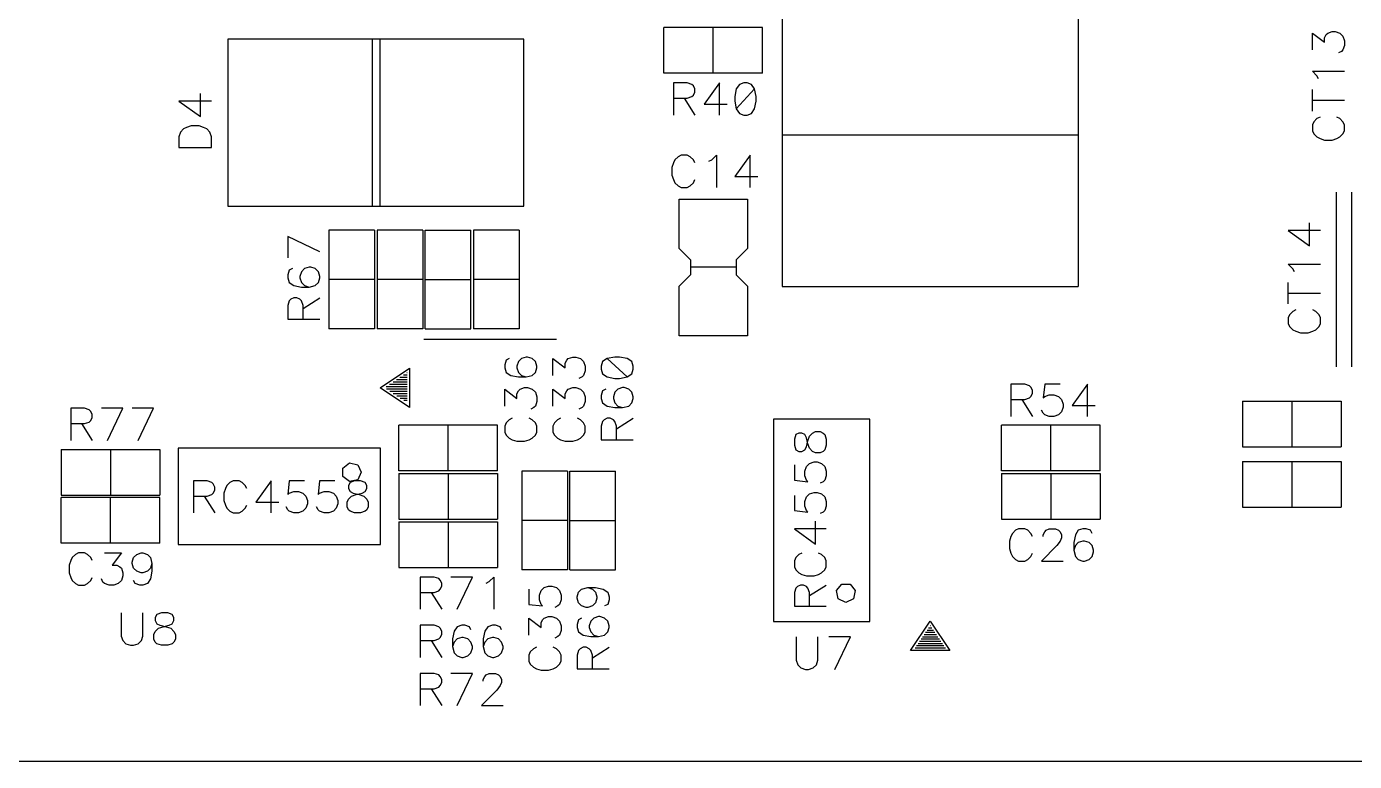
# Model space of a CAD drawing. Extents: x 295 to 953, y 10 to 290.
# Drawn here: x 618.9 to 688.8, y 70 to 108.7 of the extents above; entities that cross this region are included whole.
import ezdxf

# ---------------------------------------------------------------- set-up
doc = ezdxf.new("R2010")
doc.units = 0
doc.header["$LTSCALE"] = 5
doc.header["$MEASUREMENT"] = 0
doc.layers.add('130409_DV-DPH-A6_BSK', color=2, linetype='CONTINUOUS')

msp = doc.modelspace()

# ---------------------------------------------------------------- linework, layer by layer
at = {"layer": '130409_DV-DPH-A6_BSK', "color": 7}
for p, q in [((658.694, 111.016), (658.694, 95.019)), ((674.295, 111.016), (674.295, 95.019)), ((657.663, 108.664), (652.466, 108.664)), ((652.466, 106.261), (652.466, 108.664)), ((655.062, 106.261), (655.062, 108.664)), ((657.663, 106.261), (657.663, 108.664)), ((687.432, 108.374), (687.671, 108.451)), ((687.671, 108.451), (687.833, 108.451)), ((687.833, 108.451), (688.072, 108.374)), ((645.085, 108.054), (629.484, 108.054)), ((629.484, 108.054), (629.484, 99.251)), ((637.094, 108.054), (637.094, 99.251)), ((637.49, 108.054), (637.49, 99.251)), ((645.085, 99.251), (645.085, 108.054)), ((686.624, 107.485), (686.624, 108.374)), ((686.624, 108.374), (687.269, 107.892)), ((687.269, 108.13), (687.351, 108.293)), ((687.269, 107.892), (687.269, 108.13)), ((687.351, 108.293), (687.432, 108.374)), ((688.072, 108.374), (688.235, 108.212)), ((688.235, 108.212), (688.316, 107.968)), ((688.316, 107.968), (688.316, 107.729)), ((688.153, 107.409), (687.996, 107.328)), ((688.235, 107.485), (688.153, 107.409)), ((688.316, 107.729), (688.235, 107.485)), ((686.868, 106.119), (686.624, 106.363)), ((686.624, 106.363), (688.316, 106.363)), ((657.663, 106.261), (652.466, 106.261)), ((653.691, 105.753), (652.964, 105.753)), ((652.964, 105.753), (652.964, 104.056)), ((653.934, 105.672), (653.691, 105.753)), ((654.016, 105.59), (653.934, 105.672)), ((655.387, 105.753), (654.58, 104.625)), ((655.387, 104.056), (655.387, 105.753)), ((656.439, 105.672), (656.276, 105.433)), ((656.678, 105.753), (656.439, 105.672)), ((656.84, 105.753), (656.678, 105.753)), ((657.084, 105.672), (656.84, 105.753)), ((657.241, 105.433), (657.084, 105.672)), ((686.949, 105.961), (686.868, 106.119)), ((628.052, 103.98), (628.052, 105.199)), ((652.964, 104.945), (653.691, 104.945)), ((653.533, 104.945), (654.097, 104.056)), ((653.691, 104.945), (653.934, 105.027)), ((653.934, 105.027), (654.016, 105.108)), ((654.097, 105.433), (654.016, 105.59)), ((654.016, 105.108), (654.097, 105.27)), ((654.097, 105.27), (654.097, 105.433)), ((656.276, 105.433), (656.195, 105.027)), ((656.195, 105.027), (656.195, 104.783)), ((657.241, 105.433), (656.276, 104.381)), ((657.323, 105.027), (657.241, 105.433)), ((657.323, 104.783), (657.323, 105.027)), ((686.624, 104.27), (686.624, 105.397)), ((628.621, 104.793), (626.909, 104.793)), ((626.909, 104.793), (628.052, 103.98)), ((654.58, 104.625), (655.789, 104.625)), ((656.195, 104.783), (656.276, 104.381)), ((656.276, 104.381), (656.439, 104.138)), ((657.084, 104.138), (657.241, 104.381)), ((657.241, 104.381), (657.323, 104.783)), ((686.624, 104.834), (688.316, 104.834)), ((656.439, 104.138), (656.678, 104.056)), ((656.678, 104.056), (656.84, 104.056)), ((656.84, 104.056), (657.084, 104.138)), ((686.705, 103.706), (686.624, 103.548)), ((686.624, 103.548), (686.624, 103.223)), ((686.868, 103.868), (686.705, 103.706)), ((687.031, 103.95), (686.868, 103.868)), ((688.072, 103.868), (687.914, 103.95)), ((688.235, 103.706), (688.072, 103.868)), ((688.316, 103.548), (688.235, 103.706)), ((688.316, 103.223), (688.316, 103.548)), ((626.99, 103.162), (626.909, 102.918)), ((626.909, 102.918), (626.909, 102.349)), ((627.153, 103.325), (626.99, 103.162)), ((627.315, 103.406), (627.153, 103.325)), ((627.559, 103.487), (627.315, 103.406)), ((627.97, 103.487), (627.559, 103.487)), ((628.214, 103.406), (627.97, 103.487)), ((628.377, 103.325), (628.214, 103.406)), ((628.539, 103.162), (628.377, 103.325)), ((628.621, 102.918), (628.539, 103.162)), ((628.621, 102.349), (628.621, 102.918)), ((658.694, 103.02), (674.295, 103.02)), ((686.624, 103.223), (686.705, 103.066)), ((686.705, 103.066), (686.868, 102.903)), ((686.868, 102.903), (687.031, 102.822)), ((687.914, 102.822), (688.072, 102.903)), ((688.072, 102.903), (688.235, 103.066)), ((688.235, 103.066), (688.316, 103.223)), ((626.909, 102.349), (628.621, 102.349)), ((687.031, 102.822), (687.269, 102.741)), ((687.269, 102.741), (687.671, 102.741)), ((687.671, 102.741), (687.914, 102.822)), ((652.964, 101.542), (652.888, 101.298)), ((653.045, 101.699), (652.964, 101.542)), ((653.208, 101.862), (653.045, 101.699)), ((653.37, 101.943), (653.208, 101.862)), ((653.691, 101.943), (653.37, 101.943)), ((653.853, 101.862), (653.691, 101.943)), ((654.016, 101.699), (653.853, 101.862)), ((654.097, 101.542), (654.016, 101.699)), ((654.823, 101.623), (654.986, 101.699)), ((654.986, 101.699), (655.225, 101.943)), ((655.225, 101.943), (655.225, 100.246)), ((657.003, 101.943), (656.195, 100.815)), ((657.003, 100.246), (657.003, 101.943)), ((652.888, 101.298), (652.888, 100.897)), ((652.888, 100.897), (652.964, 100.653)), ((656.195, 100.815), (657.404, 100.815)), ((652.964, 100.653), (653.045, 100.49)), ((653.045, 100.49), (653.208, 100.328)), ((653.208, 100.328), (653.37, 100.246)), ((653.37, 100.246), (653.691, 100.246)), ((653.691, 100.246), (653.853, 100.328)), ((653.853, 100.328), (654.016, 100.49)), ((654.016, 100.49), (654.097, 100.653)), ((653.264, 99.632), (656.866, 99.632)), ((653.264, 97.031), (653.264, 99.632)), ((656.866, 99.632), (656.866, 97.031)), ((687.879, 99.997), (687.879, 90.798)), ((688.682, 99.997), (688.682, 90.798)), ((629.484, 99.251), (645.085, 99.251)), ((634.813, 97.996), (634.813, 92.799)), ((637.216, 97.996), (634.813, 97.996)), ((637.216, 97.996), (637.216, 92.799)), ((637.353, 97.996), (637.353, 92.799)), ((639.756, 97.996), (637.353, 97.996)), ((639.756, 97.996), (639.756, 92.799)), ((639.893, 92.799), (639.893, 97.996)), ((639.893, 97.996), (642.296, 97.996)), ((642.296, 92.799), (642.296, 97.996)), ((642.433, 97.996), (642.433, 92.799)), ((644.836, 97.996), (642.433, 97.996)), ((644.836, 97.996), (644.836, 92.799)), ((687.046, 97.97), (685.354, 97.97)), ((685.354, 97.97), (686.482, 97.168)), ((686.482, 97.168), (686.482, 98.372)), ((634.341, 96.848), (632.644, 97.656)), ((632.644, 97.656), (632.644, 96.528)), ((653.863, 96.431), (653.264, 97.031)), ((656.866, 97.031), (656.266, 96.431)), ((632.725, 95.883), (632.644, 95.639)), ((632.888, 95.964), (632.725, 95.883)), ((633.533, 95.964), (633.371, 95.801)), ((633.772, 96.045), (633.533, 95.964)), ((633.853, 96.045), (633.772, 96.045)), ((634.097, 95.964), (633.853, 96.045)), ((634.26, 95.801), (634.097, 95.964)), ((653.863, 96.431), (653.863, 95.634)), ((656.266, 96.035), (653.863, 96.035)), ((656.266, 96.431), (656.266, 95.634)), ((685.598, 95.959), (685.354, 96.203)), ((685.354, 96.203), (687.046, 96.203)), ((685.679, 95.801), (685.598, 95.959)), ((632.644, 95.639), (632.644, 95.476)), ((632.644, 95.476), (632.725, 95.237)), ((632.725, 95.237), (632.964, 95.075)), ((633.371, 95.801), (633.289, 95.557)), ((633.289, 95.557), (633.289, 95.476)), ((633.289, 95.476), (633.371, 95.237)), ((633.371, 95.237), (633.533, 95.075)), ((634.097, 95.075), (634.26, 95.237)), ((634.341, 95.557), (634.26, 95.801)), ((634.26, 95.237), (634.341, 95.476)), ((634.341, 95.476), (634.341, 95.557)), ((637.216, 95.4), (634.813, 95.4)), ((639.756, 95.4), (637.353, 95.4)), ((639.893, 95.4), (642.296, 95.4)), ((644.836, 95.4), (642.433, 95.4)), ((653.264, 95.034), (653.863, 95.634)), ((656.266, 95.634), (656.866, 95.034)), ((685.354, 94.11), (685.354, 95.237)), ((632.964, 95.075), (633.371, 94.994)), ((633.371, 94.994), (633.772, 94.994)), ((633.533, 95.075), (633.772, 94.994)), ((633.772, 94.994), (634.097, 95.075)), ((653.264, 92.433), (653.264, 95.034)), ((656.866, 95.034), (656.866, 92.433)), ((658.694, 95.019), (674.295, 95.019)), ((685.354, 94.674), (687.046, 94.674)), ((632.725, 94.267), (632.644, 94.023)), ((632.644, 94.023), (632.644, 93.297)), ((632.807, 94.348), (632.725, 94.267)), ((632.964, 94.43), (632.807, 94.348)), ((633.127, 94.43), (632.964, 94.43)), ((633.289, 94.348), (633.127, 94.43)), ((633.371, 94.267), (633.289, 94.348)), ((633.452, 94.023), (633.371, 94.267)), ((633.452, 93.866), (634.341, 94.43)), ((633.452, 93.297), (633.452, 94.023)), ((685.761, 93.79), (685.598, 93.708)), ((686.802, 93.708), (686.644, 93.79)), ((632.644, 93.297), (634.341, 93.297)), ((685.435, 93.546), (685.354, 93.388)), ((685.354, 93.388), (685.354, 93.063)), ((685.354, 93.063), (685.435, 92.906)), ((685.598, 93.708), (685.435, 93.546)), ((686.965, 93.546), (686.802, 93.708)), ((687.046, 93.388), (686.965, 93.546)), ((686.965, 92.906), (687.046, 93.063)), ((687.046, 93.063), (687.046, 93.388)), ((637.216, 92.799), (634.813, 92.799)), ((639.756, 92.799), (637.353, 92.799)), ((639.893, 92.799), (642.296, 92.799)), ((644.836, 92.799), (642.433, 92.799)), ((656.866, 92.433), (653.264, 92.433)), ((685.435, 92.906), (685.598, 92.743)), ((685.598, 92.743), (685.761, 92.662)), ((685.761, 92.662), (685.999, 92.581)), ((685.999, 92.581), (686.401, 92.581)), ((686.401, 92.581), (686.644, 92.662)), ((686.644, 92.662), (686.802, 92.743)), ((686.802, 92.743), (686.965, 92.906)), ((646.807, 92.225), (639.822, 92.225)), ((644.155, 91.148), (644.074, 90.904)), ((644.318, 91.224), (644.155, 91.148)), ((644.801, 91.067), (644.719, 90.823)), ((644.963, 91.224), (644.801, 91.067)), ((645.202, 91.306), (644.963, 91.224)), ((645.283, 91.306), (645.202, 91.306)), ((645.527, 91.224), (645.283, 91.306)), ((645.69, 91.067), (645.527, 91.224)), ((645.771, 90.823), (645.69, 91.067)), ((646.614, 90.34), (646.614, 91.224)), ((646.614, 91.224), (647.259, 90.742)), ((647.259, 90.985), (647.341, 91.148)), ((647.259, 90.742), (647.259, 90.985)), ((647.341, 91.148), (647.422, 91.224)), ((647.422, 91.224), (647.661, 91.306)), ((647.661, 91.306), (647.823, 91.306)), ((647.823, 91.306), (648.067, 91.224)), ((648.067, 91.224), (648.23, 91.067)), ((648.23, 91.067), (648.311, 90.823)), ((649.235, 91.067), (649.154, 90.823)), ((649.474, 91.224), (649.235, 91.067)), ((649.881, 91.306), (649.474, 91.224)), ((649.474, 91.224), (650.526, 90.259)), ((650.124, 91.306), (649.881, 91.306)), ((650.526, 91.224), (650.124, 91.306)), ((650.77, 91.067), (650.526, 91.224)), ((650.851, 90.823), (650.77, 91.067)), ((637.516, 89.68), (639.06, 90.716)), ((638.933, 90.345), (638.735, 90.345)), ((638.933, 90.467), (638.918, 90.467)), ((639.06, 90.716), (639.06, 88.649)), ((644.074, 90.904), (644.074, 90.742)), ((644.074, 90.742), (644.155, 90.498)), ((644.155, 90.498), (644.394, 90.34)), ((644.394, 90.34), (644.801, 90.259)), ((644.719, 90.823), (644.719, 90.742)), ((644.719, 90.742), (644.801, 90.498)), ((644.801, 90.498), (644.963, 90.34)), ((644.801, 90.259), (645.202, 90.259)), ((644.963, 90.34), (645.202, 90.259)), ((645.202, 90.259), (645.527, 90.34)), ((645.527, 90.34), (645.69, 90.498)), ((645.69, 90.498), (645.771, 90.742)), ((645.771, 90.742), (645.771, 90.823)), ((648.148, 90.259), (647.986, 90.178)), ((648.23, 90.34), (648.148, 90.259)), ((648.311, 90.579), (648.23, 90.34)), ((648.311, 90.823), (648.311, 90.579)), ((649.154, 90.823), (649.154, 90.66)), ((649.154, 90.66), (649.235, 90.422)), ((649.235, 90.422), (649.474, 90.259)), ((649.474, 90.259), (649.881, 90.178)), ((650.124, 90.178), (650.526, 90.259)), ((650.526, 90.259), (650.77, 90.422)), ((650.77, 90.422), (650.851, 90.66)), ((650.851, 90.66), (650.851, 90.823)), ((639.06, 88.649), (637.516, 89.68)), ((638.933, 89.736), (637.826, 89.736)), ((638.933, 89.614), (637.841, 89.614)), ((638.933, 89.858), (638.009, 89.858)), ((638.933, 89.98), (638.191, 89.98)), ((638.933, 90.102), (638.374, 90.102)), ((638.933, 90.223), (638.552, 90.223)), ((644.074, 88.725), (644.074, 89.614)), ((644.074, 89.614), (644.719, 89.126)), ((644.801, 89.533), (644.882, 89.614)), ((644.882, 89.614), (645.121, 89.695)), ((645.121, 89.695), (645.283, 89.695)), ((645.283, 89.695), (645.527, 89.614)), ((645.527, 89.614), (645.69, 89.451)), ((646.614, 88.725), (646.614, 89.614)), ((646.614, 89.614), (647.259, 89.126)), ((647.341, 89.533), (647.422, 89.614)), ((647.422, 89.614), (647.661, 89.695)), ((647.661, 89.695), (647.823, 89.695)), ((647.823, 89.695), (648.067, 89.614)), ((648.067, 89.614), (648.23, 89.451)), ((649.398, 89.614), (649.235, 89.533)), ((649.881, 90.178), (650.124, 90.178)), ((650.043, 89.614), (649.881, 89.451)), ((650.282, 89.695), (650.043, 89.614)), ((650.363, 89.695), (650.282, 89.695)), ((650.607, 89.614), (650.363, 89.695)), ((650.77, 89.451), (650.607, 89.614)), ((671.471, 89.878), (670.744, 89.878)), ((670.744, 89.878), (670.744, 88.181)), ((671.714, 89.797), (671.471, 89.878)), ((671.796, 89.715), (671.714, 89.797)), ((671.877, 89.558), (671.796, 89.715)), ((671.877, 89.395), (671.877, 89.558)), ((672.522, 89.878), (672.441, 89.152)), ((673.33, 89.878), (672.522, 89.878)), ((674.783, 89.878), (673.975, 88.75)), ((674.783, 88.181), (674.783, 89.878)), ((638.933, 89.497), (638.024, 89.497)), ((638.933, 89.375), (638.207, 89.375)), ((638.933, 89.253), (638.39, 89.253)), ((638.933, 89.131), (638.572, 89.131)), ((638.933, 89.009), (638.755, 89.009)), ((644.719, 89.37), (644.801, 89.533)), ((644.719, 89.126), (644.719, 89.37)), ((645.69, 89.451), (645.771, 89.207)), ((645.771, 88.969), (645.69, 88.725)), ((645.771, 89.207), (645.771, 88.969)), ((647.259, 89.37), (647.341, 89.533)), ((647.259, 89.126), (647.259, 89.37)), ((648.23, 89.451), (648.311, 89.207)), ((648.311, 88.969), (648.23, 88.725)), ((648.311, 89.207), (648.311, 88.969)), ((649.235, 89.533), (649.154, 89.289)), ((649.154, 89.289), (649.154, 89.126)), ((649.154, 89.126), (649.235, 88.887)), ((649.235, 88.887), (649.474, 88.725)), ((649.881, 89.451), (649.799, 89.207)), ((649.799, 89.207), (649.799, 89.126)), ((649.799, 89.126), (649.881, 88.887)), ((649.881, 88.887), (650.043, 88.725)), ((650.607, 88.725), (650.77, 88.887)), ((650.851, 89.207), (650.77, 89.451)), ((650.77, 88.887), (650.851, 89.126)), ((650.851, 89.126), (650.851, 89.207)), ((670.744, 89.07), (671.471, 89.07)), ((671.313, 89.07), (671.877, 88.181)), ((671.471, 89.07), (671.714, 89.152)), ((671.714, 89.152), (671.796, 89.233)), ((671.796, 89.233), (671.877, 89.395)), ((672.441, 89.152), (672.522, 89.233)), ((672.522, 89.233), (672.766, 89.314)), ((672.766, 89.314), (673.005, 89.314)), ((673.005, 89.314), (673.249, 89.233)), ((673.249, 89.233), (673.411, 89.07)), ((673.411, 89.07), (673.492, 88.832)), ((682.946, 88.979), (688.143, 88.979)), ((682.946, 88.979), (682.946, 86.576)), ((685.542, 88.979), (685.542, 86.576)), ((688.143, 88.979), (688.143, 86.576)), ((621.941, 88.608), (621.214, 88.608)), ((621.214, 88.608), (621.214, 86.911)), ((622.184, 88.527), (621.941, 88.608)), ((622.266, 88.445), (622.184, 88.527)), ((622.347, 88.288), (622.266, 88.445)), ((622.347, 88.125), (622.347, 88.288)), ((623.962, 88.608), (622.83, 88.608)), ((623.155, 86.911), (623.962, 88.608)), ((625.573, 88.608), (624.445, 88.608)), ((624.765, 86.911), (625.573, 88.608)), ((645.608, 88.644), (645.446, 88.562)), ((645.69, 88.725), (645.608, 88.644)), ((648.148, 88.644), (647.986, 88.562)), ((648.23, 88.725), (648.148, 88.644)), ((649.474, 88.725), (649.881, 88.644)), ((649.881, 88.644), (650.282, 88.644)), ((650.043, 88.725), (650.282, 88.644)), ((650.282, 88.644), (650.607, 88.725)), ((672.441, 88.344), (672.36, 88.506)), ((672.522, 88.263), (672.441, 88.344)), ((672.766, 88.181), (672.522, 88.263)), ((673.005, 88.181), (672.766, 88.181)), ((673.249, 88.263), (673.005, 88.181)), ((673.411, 88.425), (673.249, 88.263)), ((673.492, 88.669), (673.411, 88.425)), ((673.492, 88.832), (673.492, 88.669)), ((673.975, 88.75), (675.184, 88.75)), ((621.214, 87.8), (621.941, 87.8)), ((621.783, 87.8), (622.347, 86.911)), ((621.941, 87.8), (622.184, 87.882)), ((622.184, 87.882), (622.266, 87.963)), ((622.266, 87.963), (622.347, 88.125)), ((643.693, 87.709), (638.496, 87.709)), ((638.496, 85.306), (638.496, 87.709)), ((641.092, 85.306), (641.092, 87.709)), ((643.693, 85.306), (643.693, 87.709)), ((644.155, 87.836), (644.074, 87.673)), ((644.074, 87.673), (644.074, 87.353)), ((644.318, 87.998), (644.155, 87.836)), ((644.475, 88.08), (644.318, 87.998)), ((645.527, 87.998), (645.364, 88.08)), ((645.69, 87.836), (645.527, 87.998)), ((645.771, 87.673), (645.69, 87.836)), ((645.771, 87.353), (645.771, 87.673)), ((646.695, 87.836), (646.614, 87.673)), ((646.614, 87.673), (646.614, 87.353)), ((646.858, 87.998), (646.695, 87.836)), ((647.015, 88.08), (646.858, 87.998)), ((648.067, 87.998), (647.904, 88.08)), ((648.23, 87.836), (648.067, 87.998)), ((648.311, 87.673), (648.23, 87.836)), ((648.311, 87.353), (648.311, 87.673)), ((649.235, 87.917), (649.154, 87.673)), ((649.154, 87.673), (649.154, 86.947)), ((649.317, 87.998), (649.235, 87.917)), ((649.474, 88.08), (649.317, 87.998)), ((649.637, 88.08), (649.474, 88.08)), ((649.799, 87.998), (649.637, 88.08)), ((649.881, 87.917), (649.799, 87.998)), ((649.962, 87.673), (649.881, 87.917)), ((649.962, 87.516), (650.851, 88.08)), ((649.962, 86.947), (649.962, 87.673)), ((658.237, 88.034), (658.237, 77.366)), ((663.317, 88.034), (658.237, 88.034)), ((663.317, 86.51), (663.317, 88.034)), ((675.443, 87.709), (670.246, 87.709)), ((670.246, 85.306), (670.246, 87.709)), ((672.842, 85.306), (672.842, 87.709)), ((675.443, 85.306), (675.443, 87.709)), ((644.074, 87.353), (644.155, 87.191)), ((644.155, 87.191), (644.318, 87.028)), ((644.318, 87.028), (644.475, 86.947)), ((644.475, 86.947), (644.719, 86.871)), ((644.719, 86.871), (645.121, 86.871)), ((645.121, 86.871), (645.364, 86.947)), ((645.364, 86.947), (645.527, 87.028)), ((645.527, 87.028), (645.69, 87.191)), ((645.69, 87.191), (645.771, 87.353)), ((646.614, 87.353), (646.695, 87.191)), ((646.695, 87.191), (646.858, 87.028)), ((646.858, 87.028), (647.015, 86.947)), ((647.015, 86.947), (647.259, 86.871)), ((647.259, 86.871), (647.661, 86.871)), ((647.661, 86.871), (647.904, 86.947)), ((647.904, 86.947), (648.067, 87.028)), ((648.067, 87.028), (648.23, 87.191)), ((648.23, 87.191), (648.311, 87.353)), ((649.154, 86.947), (650.851, 86.947)), ((659.411, 87.221), (659.334, 86.977)), ((659.334, 86.977), (659.334, 86.657)), ((659.573, 87.297), (659.411, 87.221)), ((659.731, 87.297), (659.573, 87.297)), ((659.893, 87.221), (659.731, 87.297)), ((659.974, 87.059), (659.893, 87.221)), ((660.051, 86.739), (659.974, 87.059)), ((659.974, 86.581), (660.051, 86.901)), ((660.051, 86.901), (660.132, 87.14)), ((660.132, 87.14), (660.295, 87.297)), ((660.295, 87.297), (660.452, 87.379)), ((660.452, 87.379), (660.691, 87.379)), ((660.691, 87.379), (660.853, 87.297)), ((660.853, 87.297), (660.935, 87.221)), ((660.935, 87.221), (661.011, 86.977)), ((661.011, 86.977), (661.011, 86.657)), ((620.716, 86.439), (625.913, 86.439)), ((620.716, 86.439), (620.716, 84.036)), ((623.312, 86.439), (623.312, 84.036)), ((625.913, 86.439), (625.913, 84.036)), ((626.868, 86.51), (626.868, 81.43)), ((628.392, 86.51), (626.868, 86.51)), ((637.536, 86.51), (628.392, 86.51)), ((637.536, 81.43), (637.536, 86.51)), ((659.334, 86.657), (659.411, 86.419)), ((659.411, 86.419), (659.573, 86.337)), ((659.573, 86.337), (659.731, 86.337)), ((659.731, 86.337), (659.893, 86.419)), ((659.893, 86.419), (659.974, 86.581)), ((660.132, 86.5), (660.051, 86.739)), ((660.295, 86.337), (660.132, 86.5)), ((660.452, 86.261), (660.295, 86.337)), ((660.691, 86.261), (660.452, 86.261)), ((660.853, 86.337), (660.691, 86.261)), ((660.935, 86.419), (660.853, 86.337)), ((661.011, 86.657), (660.935, 86.419)), ((663.317, 77.366), (663.317, 86.51)), ((682.946, 86.576), (688.143, 86.576)), ((635.555, 85.458), (635.9, 85.733)), ((635.555, 85.016), (635.555, 85.458)), ((635.9, 85.733), (636.332, 85.636)), ((636.332, 85.636), (636.52, 85.24)), ((659.334, 85.621), (659.334, 84.818)), ((659.893, 85.301), (659.974, 85.54)), ((659.974, 85.54), (660.132, 85.697)), ((660.132, 85.697), (660.371, 85.778)), ((660.371, 85.778), (660.533, 85.778)), ((660.533, 85.778), (660.772, 85.697)), ((660.772, 85.697), (660.935, 85.54)), ((660.935, 85.54), (661.011, 85.301)), ((682.946, 85.804), (688.143, 85.804)), ((682.946, 85.804), (682.946, 83.401)), ((685.542, 85.804), (685.542, 83.401)), ((688.143, 85.804), (688.143, 83.401)), ((628.402, 84.778), (627.681, 84.778)), ((627.681, 84.778), (627.681, 83.101)), ((628.641, 84.702), (628.402, 84.778)), ((628.722, 84.62), (628.641, 84.702)), ((629.601, 84.702), (629.444, 84.539)), ((629.764, 84.778), (629.601, 84.702)), ((630.084, 84.778), (629.764, 84.778)), ((630.246, 84.702), (630.084, 84.778)), ((630.404, 84.539), (630.246, 84.702)), ((631.765, 84.778), (630.963, 83.66)), ((631.765, 83.101), (631.765, 84.778)), ((632.725, 84.778), (632.644, 84.061)), ((633.523, 84.778), (632.725, 84.778)), ((634.326, 84.778), (634.244, 84.061)), ((635.128, 84.778), (634.326, 84.778)), ((635.9, 84.742), (635.555, 85.016)), ((635.926, 84.702), (635.844, 84.539)), ((636.332, 84.839), (635.9, 84.742)), ((636.165, 84.778), (635.926, 84.702)), ((636.485, 84.778), (636.165, 84.778)), ((636.52, 85.24), (636.332, 84.839)), ((636.728, 84.702), (636.485, 84.778)), ((636.805, 84.539), (636.728, 84.702)), ((643.693, 85.306), (638.496, 85.306)), ((638.496, 85.169), (643.693, 85.169)), ((638.496, 85.169), (638.496, 82.766)), ((641.092, 85.169), (641.092, 82.766)), ((643.693, 85.169), (643.693, 82.766)), ((644.973, 85.296), (644.973, 80.099)), ((647.376, 85.296), (644.973, 85.296)), ((647.376, 85.296), (647.376, 80.099)), ((647.513, 80.099), (647.513, 85.296)), ((647.513, 85.296), (649.916, 85.296)), ((649.916, 80.099), (649.916, 85.296)), ((659.334, 84.818), (660.051, 84.737)), ((659.893, 85.057), (659.893, 85.301)), ((659.974, 84.818), (659.893, 85.057)), ((660.051, 84.737), (659.974, 84.818)), ((660.853, 84.737), (660.691, 84.656)), ((660.935, 84.818), (660.853, 84.737)), ((661.011, 85.057), (660.935, 84.818)), ((661.011, 85.301), (661.011, 85.057)), ((675.443, 85.306), (670.246, 85.306)), ((670.246, 85.169), (675.443, 85.169)), ((670.246, 85.169), (670.246, 82.766)), ((672.842, 85.169), (672.842, 82.766)), ((675.443, 85.169), (675.443, 82.766)), ((620.716, 84.036), (625.913, 84.036)), ((627.681, 83.98), (628.402, 83.98)), ((628.245, 83.98), (628.804, 83.101)), ((628.402, 83.98), (628.641, 84.061)), ((628.641, 84.061), (628.722, 84.138)), ((628.804, 84.458), (628.722, 84.62)), ((628.722, 84.138), (628.804, 84.3)), ((628.804, 84.3), (628.804, 84.458)), ((629.362, 84.381), (629.281, 84.138)), ((629.281, 84.138), (629.281, 83.741)), ((629.444, 84.539), (629.362, 84.381)), ((630.485, 84.381), (630.404, 84.539)), ((632.644, 84.061), (632.725, 84.138)), ((632.725, 84.138), (632.964, 84.219)), ((632.964, 84.219), (633.203, 84.219)), ((633.203, 84.219), (633.447, 84.138)), ((633.447, 84.138), (633.604, 83.98)), ((633.604, 83.98), (633.685, 83.741)), ((634.244, 84.061), (634.326, 84.138)), ((634.326, 84.138), (634.564, 84.219)), ((634.564, 84.219), (634.808, 84.219)), ((634.808, 84.219), (635.047, 84.138)), ((635.047, 84.138), (635.204, 83.98)), ((635.204, 83.98), (635.286, 83.741)), ((635.844, 84.539), (635.844, 84.381)), ((635.844, 84.381), (635.926, 84.219)), ((635.844, 83.818), (636.007, 83.98)), ((635.926, 84.219), (636.088, 84.138)), ((636.007, 83.98), (636.246, 84.061)), ((636.088, 84.138), (636.408, 84.061)), ((636.246, 84.061), (636.566, 84.138)), ((636.408, 84.061), (636.647, 83.98)), ((636.566, 84.138), (636.728, 84.219)), ((636.647, 83.98), (636.805, 83.818)), ((636.728, 84.219), (636.805, 84.381)), ((636.805, 84.381), (636.805, 84.539)), ((659.334, 84.016), (659.334, 83.218)), ((659.974, 83.94), (660.132, 84.097)), ((660.132, 84.097), (660.371, 84.178)), ((660.371, 84.178), (660.533, 84.178)), ((660.533, 84.178), (660.772, 84.097)), ((660.772, 84.097), (660.935, 83.94)), ((625.913, 83.899), (620.716, 83.899)), ((620.716, 81.496), (620.716, 83.899)), ((623.312, 81.496), (623.312, 83.899)), ((625.913, 81.496), (625.913, 83.899)), ((629.281, 83.741), (629.362, 83.498)), ((629.362, 83.498), (629.444, 83.34)), ((629.444, 83.34), (629.601, 83.178)), ((630.246, 83.178), (630.404, 83.34)), ((630.404, 83.34), (630.485, 83.498)), ((630.963, 83.66), (632.167, 83.66)), ((632.644, 83.259), (632.563, 83.421)), ((632.725, 83.178), (632.644, 83.259)), ((633.604, 83.34), (633.447, 83.178)), ((633.685, 83.579), (633.604, 83.34)), ((633.685, 83.741), (633.685, 83.579)), ((634.244, 83.259), (634.163, 83.421)), ((634.326, 83.178), (634.244, 83.259)), ((635.204, 83.34), (635.047, 83.178)), ((635.286, 83.579), (635.204, 83.34)), ((635.286, 83.741), (635.286, 83.579)), ((635.768, 83.66), (635.844, 83.818)), ((635.768, 83.421), (635.768, 83.66)), ((635.844, 83.259), (635.768, 83.421)), ((635.926, 83.178), (635.844, 83.259)), ((636.805, 83.259), (636.728, 83.178)), ((636.805, 83.818), (636.886, 83.66)), ((636.886, 83.421), (636.805, 83.259)), ((636.886, 83.66), (636.886, 83.421)), ((659.893, 83.696), (659.974, 83.94)), ((659.893, 83.457), (659.893, 83.696)), ((659.974, 83.218), (659.893, 83.457)), ((660.935, 83.94), (661.011, 83.696)), ((661.011, 83.457), (660.935, 83.218)), ((661.011, 83.696), (661.011, 83.457)), ((682.946, 83.401), (688.143, 83.401)), ((629.601, 83.178), (629.764, 83.101)), ((629.764, 83.101), (630.084, 83.101)), ((630.084, 83.101), (630.246, 83.178)), ((632.964, 83.101), (632.725, 83.178)), ((633.203, 83.101), (632.964, 83.101)), ((633.447, 83.178), (633.203, 83.101)), ((634.564, 83.101), (634.326, 83.178)), ((634.808, 83.101), (634.564, 83.101)), ((635.047, 83.178), (634.808, 83.101)), ((636.165, 83.101), (635.926, 83.178)), ((636.485, 83.101), (636.165, 83.101)), ((636.728, 83.178), (636.485, 83.101)), ((638.496, 82.766), (643.693, 82.766)), ((638.496, 82.629), (643.693, 82.629)), ((638.496, 82.629), (638.496, 80.226)), ((641.092, 82.629), (641.092, 80.226)), ((643.693, 82.629), (643.693, 80.226)), ((647.376, 82.7), (644.973, 82.7)), ((647.513, 82.7), (649.916, 82.7)), ((659.334, 83.218), (660.051, 83.137)), ((660.051, 83.137), (659.974, 83.218)), ((660.452, 81.455), (660.452, 82.659)), ((660.853, 83.137), (660.691, 83.056)), ((660.935, 83.218), (660.853, 83.137)), ((670.246, 82.766), (675.443, 82.766)), ((661.011, 82.258), (659.334, 82.258)), ((659.334, 82.258), (660.452, 81.455)), ((670.744, 81.857), (670.668, 81.613)), ((670.825, 82.014), (670.744, 81.857)), ((670.988, 82.177), (670.825, 82.014)), ((671.15, 82.258), (670.988, 82.177)), ((671.471, 82.258), (671.15, 82.258)), ((671.633, 82.177), (671.471, 82.258)), ((671.796, 82.014), (671.633, 82.177)), ((671.877, 81.857), (671.796, 82.014)), ((672.441, 81.938), (672.522, 82.095)), ((672.441, 81.857), (672.441, 81.938)), ((672.522, 82.095), (672.603, 82.177)), ((672.603, 82.177), (672.766, 82.258)), ((672.766, 82.258), (673.086, 82.258)), ((673.086, 82.258), (673.249, 82.177)), ((673.249, 82.177), (673.33, 82.095)), ((673.33, 82.095), (673.411, 81.938)), ((673.411, 81.938), (673.411, 81.775)), ((674.138, 81.938), (674.056, 81.532)), ((674.295, 82.177), (674.138, 81.938)), ((674.539, 82.258), (674.295, 82.177)), ((674.701, 82.258), (674.539, 82.258)), ((674.945, 82.177), (674.701, 82.258)), ((675.021, 82.014), (674.945, 82.177)), ((625.913, 81.496), (620.716, 81.496)), ((626.868, 81.43), (637.536, 81.43)), ((670.668, 81.613), (670.668, 81.212)), ((670.668, 81.212), (670.744, 80.968)), ((673.167, 81.369), (672.36, 80.561)), ((673.33, 81.613), (673.167, 81.369)), ((673.411, 81.775), (673.33, 81.613)), ((674.056, 81.532), (674.056, 81.13)), ((674.138, 81.369), (674.056, 81.13)), ((674.295, 81.532), (674.138, 81.369)), ((674.539, 81.613), (674.295, 81.532)), ((674.62, 81.613), (674.539, 81.613)), ((674.864, 81.532), (674.62, 81.613)), ((675.021, 81.369), (674.864, 81.532)), ((675.103, 81.13), (675.021, 81.369)), ((621.214, 80.587), (621.138, 80.343)), ((621.295, 80.744), (621.214, 80.587)), ((621.458, 80.907), (621.295, 80.744)), ((621.62, 80.988), (621.458, 80.907)), ((621.941, 80.988), (621.62, 80.988)), ((622.103, 80.907), (621.941, 80.988)), ((622.266, 80.744), (622.103, 80.907)), ((622.347, 80.587), (622.266, 80.744)), ((622.992, 80.988), (623.881, 80.988)), ((623.881, 80.988), (623.393, 80.343)), ((624.445, 80.505), (624.526, 80.744)), ((624.445, 80.424), (624.445, 80.505)), ((624.526, 80.744), (624.689, 80.907)), ((624.689, 80.907), (624.928, 80.988)), ((624.928, 80.988), (625.009, 80.988)), ((625.009, 80.988), (625.253, 80.907)), ((625.253, 80.907), (625.415, 80.744)), ((625.415, 80.744), (625.491, 80.424)), ((659.411, 80.739), (659.334, 80.577)), ((659.334, 80.577), (659.334, 80.257)), ((659.573, 80.897), (659.411, 80.739)), ((659.731, 80.978), (659.573, 80.897)), ((660.772, 80.897), (660.615, 80.978)), ((660.935, 80.739), (660.772, 80.897)), ((661.011, 80.577), (660.935, 80.739)), ((661.011, 80.257), (661.011, 80.577)), ((670.744, 80.968), (670.825, 80.805)), ((670.825, 80.805), (670.988, 80.643)), ((670.988, 80.643), (671.15, 80.561)), ((671.15, 80.561), (671.471, 80.561)), ((671.471, 80.561), (671.633, 80.643)), ((671.633, 80.643), (671.796, 80.805)), ((671.796, 80.805), (671.877, 80.968)), ((672.36, 80.561), (673.492, 80.561)), ((674.056, 81.13), (674.138, 80.805)), ((674.138, 80.805), (674.295, 80.643)), ((674.295, 80.643), (674.539, 80.561)), ((674.539, 80.561), (674.62, 80.561)), ((674.62, 80.561), (674.864, 80.643)), ((674.864, 80.643), (675.021, 80.805)), ((675.021, 80.805), (675.103, 81.049)), ((675.103, 81.049), (675.103, 81.13)), ((621.138, 80.343), (621.138, 79.942)), ((621.138, 79.942), (621.214, 79.698)), ((623.393, 80.343), (623.637, 80.343)), ((623.637, 80.343), (623.8, 80.262)), ((623.8, 80.262), (623.881, 80.18)), ((623.881, 80.18), (623.962, 79.942)), ((623.962, 79.779), (623.881, 79.535)), ((623.962, 79.942), (623.962, 79.779)), ((624.526, 80.18), (624.445, 80.424)), ((624.689, 80.018), (624.526, 80.18)), ((624.928, 79.942), (624.689, 80.018)), ((625.009, 79.942), (624.928, 79.942)), ((625.253, 80.018), (625.009, 79.942)), ((625.415, 80.18), (625.253, 80.018)), ((625.491, 80.424), (625.415, 80.18)), ((625.491, 80.018), (625.415, 79.616)), ((625.491, 80.424), (625.491, 80.018)), ((638.496, 80.226), (643.693, 80.226)), ((647.376, 80.099), (644.973, 80.099)), ((647.513, 80.099), (649.916, 80.099)), ((659.334, 80.257), (659.411, 80.094)), ((659.411, 80.094), (659.573, 79.936)), ((659.573, 79.936), (659.731, 79.855)), ((659.731, 79.855), (659.974, 79.774)), ((659.974, 79.774), (660.371, 79.774)), ((660.371, 79.774), (660.615, 79.855)), ((660.615, 79.855), (660.772, 79.936)), ((660.772, 79.936), (660.935, 80.094)), ((660.935, 80.094), (661.011, 80.257)), ((621.214, 79.698), (621.295, 79.535)), ((621.295, 79.535), (621.458, 79.373)), ((621.458, 79.373), (621.62, 79.291)), ((621.62, 79.291), (621.941, 79.291)), ((621.941, 79.291), (622.103, 79.373)), ((622.103, 79.373), (622.266, 79.535)), ((622.266, 79.535), (622.347, 79.698)), ((622.911, 79.454), (622.83, 79.616)), ((622.992, 79.373), (622.911, 79.454)), ((623.236, 79.291), (622.992, 79.373)), ((623.475, 79.291), (623.236, 79.291)), ((623.719, 79.373), (623.475, 79.291)), ((623.881, 79.535), (623.719, 79.373)), ((624.608, 79.373), (624.526, 79.535)), ((624.846, 79.291), (624.608, 79.373)), ((625.009, 79.291), (624.846, 79.291)), ((625.253, 79.373), (625.009, 79.291)), ((625.415, 79.616), (625.253, 79.373)), ((640.356, 79.718), (639.629, 79.718)), ((639.629, 79.718), (639.629, 78.021)), ((640.599, 79.637), (640.356, 79.718)), ((640.681, 79.555), (640.599, 79.637)), ((640.599, 78.992), (640.681, 79.073)), ((640.762, 79.398), (640.681, 79.555)), ((640.681, 79.073), (640.762, 79.235)), ((640.762, 79.235), (640.762, 79.398)), ((642.377, 79.718), (641.245, 79.718)), ((641.57, 78.021), (642.377, 79.718)), ((643.104, 79.398), (643.261, 79.474)), ((643.261, 79.474), (643.505, 79.718)), ((643.505, 79.718), (643.505, 78.021)), ((645.344, 79.083), (645.344, 78.275)), ((645.989, 79.002), (646.152, 79.159)), ((646.152, 79.159), (646.391, 79.241)), ((646.391, 79.241), (646.553, 79.241)), ((646.553, 79.241), (646.797, 79.159)), ((646.797, 79.159), (646.96, 79.002)), ((647.965, 78.92), (648.128, 79.083)), ((648.128, 79.083), (648.448, 79.159)), ((648.448, 79.159), (648.692, 79.083)), ((648.448, 79.159), (648.854, 79.159)), ((648.692, 79.083), (648.854, 78.92)), ((648.854, 79.159), (649.256, 79.083)), ((649.256, 79.083), (649.5, 78.92)), ((659.411, 79.134), (659.334, 78.895)), ((659.492, 79.215), (659.411, 79.134)), ((659.654, 79.296), (659.492, 79.215)), ((659.812, 79.296), (659.654, 79.296)), ((659.974, 79.215), (659.812, 79.296)), ((660.051, 79.134), (659.974, 79.215)), ((660.132, 78.895), (660.051, 79.134)), ((660.132, 78.738), (661.011, 79.296)), ((661.554, 79.002), (661.829, 79.347)), ((661.829, 79.347), (662.271, 79.347)), ((662.271, 79.347), (662.545, 79.002)), ((639.629, 78.91), (640.356, 78.91)), ((640.198, 78.91), (640.762, 78.021)), ((640.356, 78.91), (640.599, 78.992)), ((645.908, 78.758), (645.989, 79.002)), ((645.908, 78.514), (645.908, 78.758)), ((645.989, 78.275), (645.908, 78.514)), ((646.96, 79.002), (647.041, 78.758)), ((647.041, 78.514), (646.96, 78.275)), ((647.041, 78.758), (647.041, 78.514)), ((647.884, 78.677), (647.965, 78.92)), ((647.884, 78.595), (647.884, 78.677)), ((647.965, 78.357), (647.884, 78.595)), ((648.128, 78.194), (647.965, 78.357)), ((648.854, 78.357), (648.692, 78.194)), ((648.854, 78.92), (648.931, 78.677)), ((648.931, 78.595), (648.854, 78.357)), ((648.931, 78.677), (648.931, 78.595)), ((649.5, 78.92), (649.581, 78.677)), ((649.581, 78.514), (649.5, 78.275)), ((649.581, 78.677), (649.581, 78.514)), ((659.334, 78.895), (659.334, 78.174)), ((660.132, 78.174), (660.132, 78.895)), ((661.651, 78.57), (661.554, 79.002)), ((662.047, 78.382), (661.651, 78.57)), ((662.448, 78.57), (662.047, 78.382)), ((662.545, 79.002), (662.448, 78.57)), ((623.876, 77.828), (623.876, 76.609)), ((625.014, 76.609), (625.014, 77.828)), ((625.751, 77.747), (625.669, 77.584)), ((625.994, 77.828), (625.751, 77.747)), ((626.319, 77.828), (625.994, 77.828)), ((626.563, 77.747), (626.319, 77.828)), ((626.645, 77.584), (626.563, 77.747)), ((645.344, 78.275), (646.071, 78.194)), ((646.071, 78.194), (645.989, 78.275)), ((646.878, 78.194), (646.716, 78.113)), ((646.96, 78.275), (646.878, 78.194)), ((648.367, 78.113), (648.128, 78.194)), ((648.448, 78.113), (648.367, 78.113)), ((648.692, 78.194), (648.448, 78.113)), ((649.5, 78.275), (649.337, 78.194)), ((659.334, 78.174), (661.011, 78.174)), ((625.669, 77.584), (625.669, 77.422)), ((625.669, 77.422), (625.751, 77.259)), ((625.669, 76.853), (625.832, 77.015)), ((625.751, 77.259), (625.913, 77.178)), ((625.832, 77.015), (626.076, 77.097)), ((625.913, 77.178), (626.238, 77.097)), ((626.076, 77.097), (626.401, 77.178)), ((626.238, 77.097), (626.482, 77.015)), ((626.401, 77.178), (626.563, 77.259)), ((626.482, 77.015), (626.645, 76.853)), ((626.563, 77.259), (626.645, 77.422)), ((626.645, 77.422), (626.645, 77.584)), ((640.356, 77.178), (639.629, 77.178)), ((639.629, 77.178), (639.629, 75.481)), ((640.599, 77.097), (640.356, 77.178)), ((640.681, 77.015), (640.599, 77.097)), ((640.762, 76.858), (640.681, 77.015)), ((641.57, 77.097), (641.407, 76.858)), ((641.808, 77.178), (641.57, 77.097)), ((641.971, 77.178), (641.808, 77.178)), ((642.215, 77.097), (641.971, 77.178)), ((642.296, 76.934), (642.215, 77.097)), ((643.18, 77.097), (643.023, 76.858)), ((643.424, 77.178), (643.18, 77.097)), ((643.586, 77.178), (643.424, 77.178)), ((643.83, 77.097), (643.586, 77.178)), ((643.906, 76.934), (643.83, 77.097)), ((645.344, 76.66), (645.344, 77.549)), ((645.344, 77.549), (645.989, 77.061)), ((645.989, 77.305), (646.071, 77.468)), ((645.989, 77.061), (645.989, 77.305)), ((646.071, 77.468), (646.152, 77.549)), ((646.152, 77.549), (646.391, 77.63)), ((646.391, 77.63), (646.553, 77.63)), ((646.553, 77.63), (646.797, 77.549)), ((646.797, 77.549), (646.96, 77.386)), ((646.96, 77.386), (647.041, 77.142)), ((647.041, 77.142), (647.041, 76.904)), ((647.965, 77.468), (647.884, 77.224)), ((647.884, 77.224), (647.884, 77.061)), ((647.884, 77.061), (647.965, 76.822)), ((648.128, 77.549), (647.965, 77.468)), ((648.611, 77.386), (648.529, 77.142)), ((648.529, 77.142), (648.529, 77.061)), ((648.529, 77.061), (648.611, 76.822)), ((648.773, 77.549), (648.611, 77.386)), ((649.012, 77.63), (648.773, 77.549)), ((649.093, 77.63), (649.012, 77.63)), ((649.337, 77.549), (649.093, 77.63)), ((649.5, 77.386), (649.337, 77.549)), ((649.581, 77.142), (649.5, 77.386)), ((649.5, 76.822), (649.581, 77.061)), ((649.581, 77.061), (649.581, 77.142)), ((658.237, 77.366), (663.317, 77.366)), ((665.461, 75.842), (666.497, 77.386)), ((666.584, 77.021), (666.406, 77.021)), ((666.507, 77.142), (666.482, 77.142)), ((666.497, 77.386), (667.528, 75.842)), ((623.876, 76.609), (623.957, 76.365)), ((623.957, 76.365), (624.12, 76.203)), ((624.77, 76.203), (624.933, 76.365)), ((624.933, 76.365), (625.014, 76.609)), ((625.588, 76.69), (625.669, 76.853)), ((625.588, 76.447), (625.588, 76.69)), ((625.669, 76.284), (625.588, 76.447)), ((625.751, 76.203), (625.669, 76.284)), ((626.645, 76.284), (626.563, 76.203)), ((626.645, 76.853), (626.726, 76.69)), ((626.726, 76.447), (626.645, 76.284)), ((626.726, 76.69), (626.726, 76.447)), ((639.629, 76.37), (640.356, 76.37)), ((640.198, 76.37), (640.762, 75.481)), ((640.356, 76.37), (640.599, 76.452)), ((640.599, 76.452), (640.681, 76.533)), ((640.681, 76.533), (640.762, 76.695)), ((640.762, 76.695), (640.762, 76.858)), ((641.407, 76.858), (641.326, 76.452)), ((641.326, 76.452), (641.326, 76.05)), ((641.407, 76.289), (641.326, 76.05)), ((641.57, 76.452), (641.407, 76.289)), ((641.808, 76.533), (641.57, 76.452)), ((641.89, 76.533), (641.808, 76.533)), ((642.134, 76.452), (641.89, 76.533)), ((642.296, 76.289), (642.134, 76.452)), ((642.377, 76.05), (642.296, 76.289)), ((643.023, 76.858), (642.941, 76.452)), ((642.941, 76.452), (642.941, 76.05)), ((643.023, 76.289), (642.941, 76.05)), ((643.18, 76.452), (643.023, 76.289)), ((643.424, 76.533), (643.18, 76.452)), ((643.505, 76.533), (643.424, 76.533)), ((643.749, 76.452), (643.505, 76.533)), ((643.906, 76.289), (643.749, 76.452)), ((643.988, 76.05), (643.906, 76.289)), ((646.878, 76.579), (646.716, 76.497)), ((646.96, 76.66), (646.878, 76.579)), ((647.041, 76.904), (646.96, 76.66)), ((647.965, 76.822), (648.204, 76.66)), ((648.204, 76.66), (648.611, 76.579)), ((648.611, 76.822), (648.773, 76.66)), ((648.611, 76.579), (649.012, 76.579)), ((648.773, 76.66), (649.012, 76.579)), ((649.012, 76.579), (649.337, 76.66)), ((649.337, 76.66), (649.5, 76.822)), ((659.436, 76.558), (659.436, 75.339)), ((660.574, 75.339), (660.574, 76.558)), ((662.286, 76.558), (661.148, 76.558)), ((661.473, 74.851), (662.286, 76.558)), ((667.056, 76.32), (665.933, 76.32)), ((666.975, 76.436), (666.015, 76.436)), ((666.899, 76.553), (666.091, 76.553)), ((666.822, 76.67), (666.167, 76.67)), ((666.741, 76.787), (666.248, 76.787)), ((666.665, 76.904), (666.324, 76.904)), ((624.12, 76.203), (624.364, 76.121)), ((624.364, 76.121), (624.526, 76.121)), ((624.526, 76.121), (624.77, 76.203)), ((625.994, 76.121), (625.751, 76.203)), ((626.319, 76.121), (625.994, 76.121)), ((626.563, 76.203), (626.319, 76.121)), ((641.326, 76.05), (641.407, 75.725)), ((641.407, 75.725), (641.57, 75.563)), ((641.57, 75.563), (641.808, 75.481)), ((641.89, 75.481), (642.134, 75.563)), ((642.134, 75.563), (642.296, 75.725)), ((642.296, 75.725), (642.377, 75.969)), ((642.377, 75.969), (642.377, 76.05)), ((642.941, 76.05), (643.023, 75.725)), ((643.023, 75.725), (643.18, 75.563)), ((643.18, 75.563), (643.424, 75.481)), ((643.505, 75.481), (643.749, 75.563)), ((643.749, 75.563), (643.906, 75.725)), ((643.906, 75.725), (643.988, 75.969)), ((643.988, 75.969), (643.988, 76.05)), ((645.425, 75.771), (645.344, 75.608)), ((645.344, 75.608), (645.344, 75.288)), ((645.588, 75.933), (645.425, 75.771)), ((645.745, 76.015), (645.588, 75.933)), ((646.797, 75.933), (646.634, 76.015)), ((646.96, 75.771), (646.797, 75.933)), ((647.041, 75.608), (646.96, 75.771)), ((647.041, 75.288), (647.041, 75.608)), ((647.965, 75.852), (647.884, 75.608)), ((647.884, 75.608), (647.884, 74.882)), ((648.047, 75.933), (647.965, 75.852)), ((648.204, 76.015), (648.047, 75.933)), ((648.367, 76.015), (648.204, 76.015)), ((648.529, 75.933), (648.367, 76.015)), ((648.611, 75.852), (648.529, 75.933)), ((648.692, 75.608), (648.611, 75.852)), ((648.692, 75.451), (649.581, 76.015)), ((648.692, 74.882), (648.692, 75.608)), ((667.528, 75.842), (665.461, 75.842)), ((667.29, 75.969), (665.7, 75.969)), ((667.213, 76.086), (665.776, 76.086)), ((667.132, 76.203), (665.857, 76.203)), ((641.808, 75.481), (641.89, 75.481)), ((643.424, 75.481), (643.505, 75.481)), ((645.344, 75.288), (645.425, 75.126)), ((645.425, 75.126), (645.588, 74.963)), ((645.588, 74.963), (645.745, 74.882)), ((645.745, 74.882), (645.989, 74.806)), ((646.391, 74.806), (646.634, 74.882)), ((646.634, 74.882), (646.797, 74.963)), ((646.797, 74.963), (646.96, 75.126)), ((646.96, 75.126), (647.041, 75.288)), ((647.884, 74.882), (649.581, 74.882)), ((659.436, 75.339), (659.517, 75.095)), ((659.517, 75.095), (659.68, 74.933)), ((659.68, 74.933), (659.924, 74.851)), ((660.086, 74.851), (660.33, 74.933)), ((660.33, 74.933), (660.493, 75.095)), ((660.493, 75.095), (660.574, 75.339)), ((640.356, 74.638), (639.629, 74.638)), ((639.629, 74.638), (639.629, 72.941)), ((640.599, 74.557), (640.356, 74.638)), ((640.681, 74.475), (640.599, 74.557)), ((640.762, 74.318), (640.681, 74.475)), ((640.681, 73.993), (640.762, 74.155)), ((640.762, 74.155), (640.762, 74.318)), ((642.377, 74.638), (641.245, 74.638)), ((641.57, 72.941), (642.377, 74.638)), ((642.941, 74.318), (643.023, 74.475)), ((642.941, 74.237), (642.941, 74.318)), ((643.023, 74.475), (643.104, 74.557)), ((643.104, 74.557), (643.261, 74.638)), ((643.261, 74.638), (643.586, 74.638)), ((643.586, 74.638), (643.749, 74.557)), ((643.749, 74.557), (643.83, 74.475)), ((643.83, 74.475), (643.906, 74.318)), ((643.906, 74.155), (643.83, 73.993)), ((643.906, 74.318), (643.906, 74.155)), ((645.989, 74.806), (646.391, 74.806)), ((659.924, 74.851), (660.086, 74.851)), ((639.629, 73.83), (640.356, 73.83)), ((640.198, 73.83), (640.762, 72.941)), ((640.356, 73.83), (640.599, 73.912)), ((640.599, 73.912), (640.681, 73.993)), ((643.668, 73.749), (642.86, 72.941)), ((643.83, 73.993), (643.668, 73.749)), ((642.86, 72.941), (643.988, 72.941)), ((794.478, 70), (586.482, 70)), ((794.478, 70), (586.482, 70))]:
    msp.add_line(p, q, dxfattribs=at)

doc.saveas('drawing.dxf')
